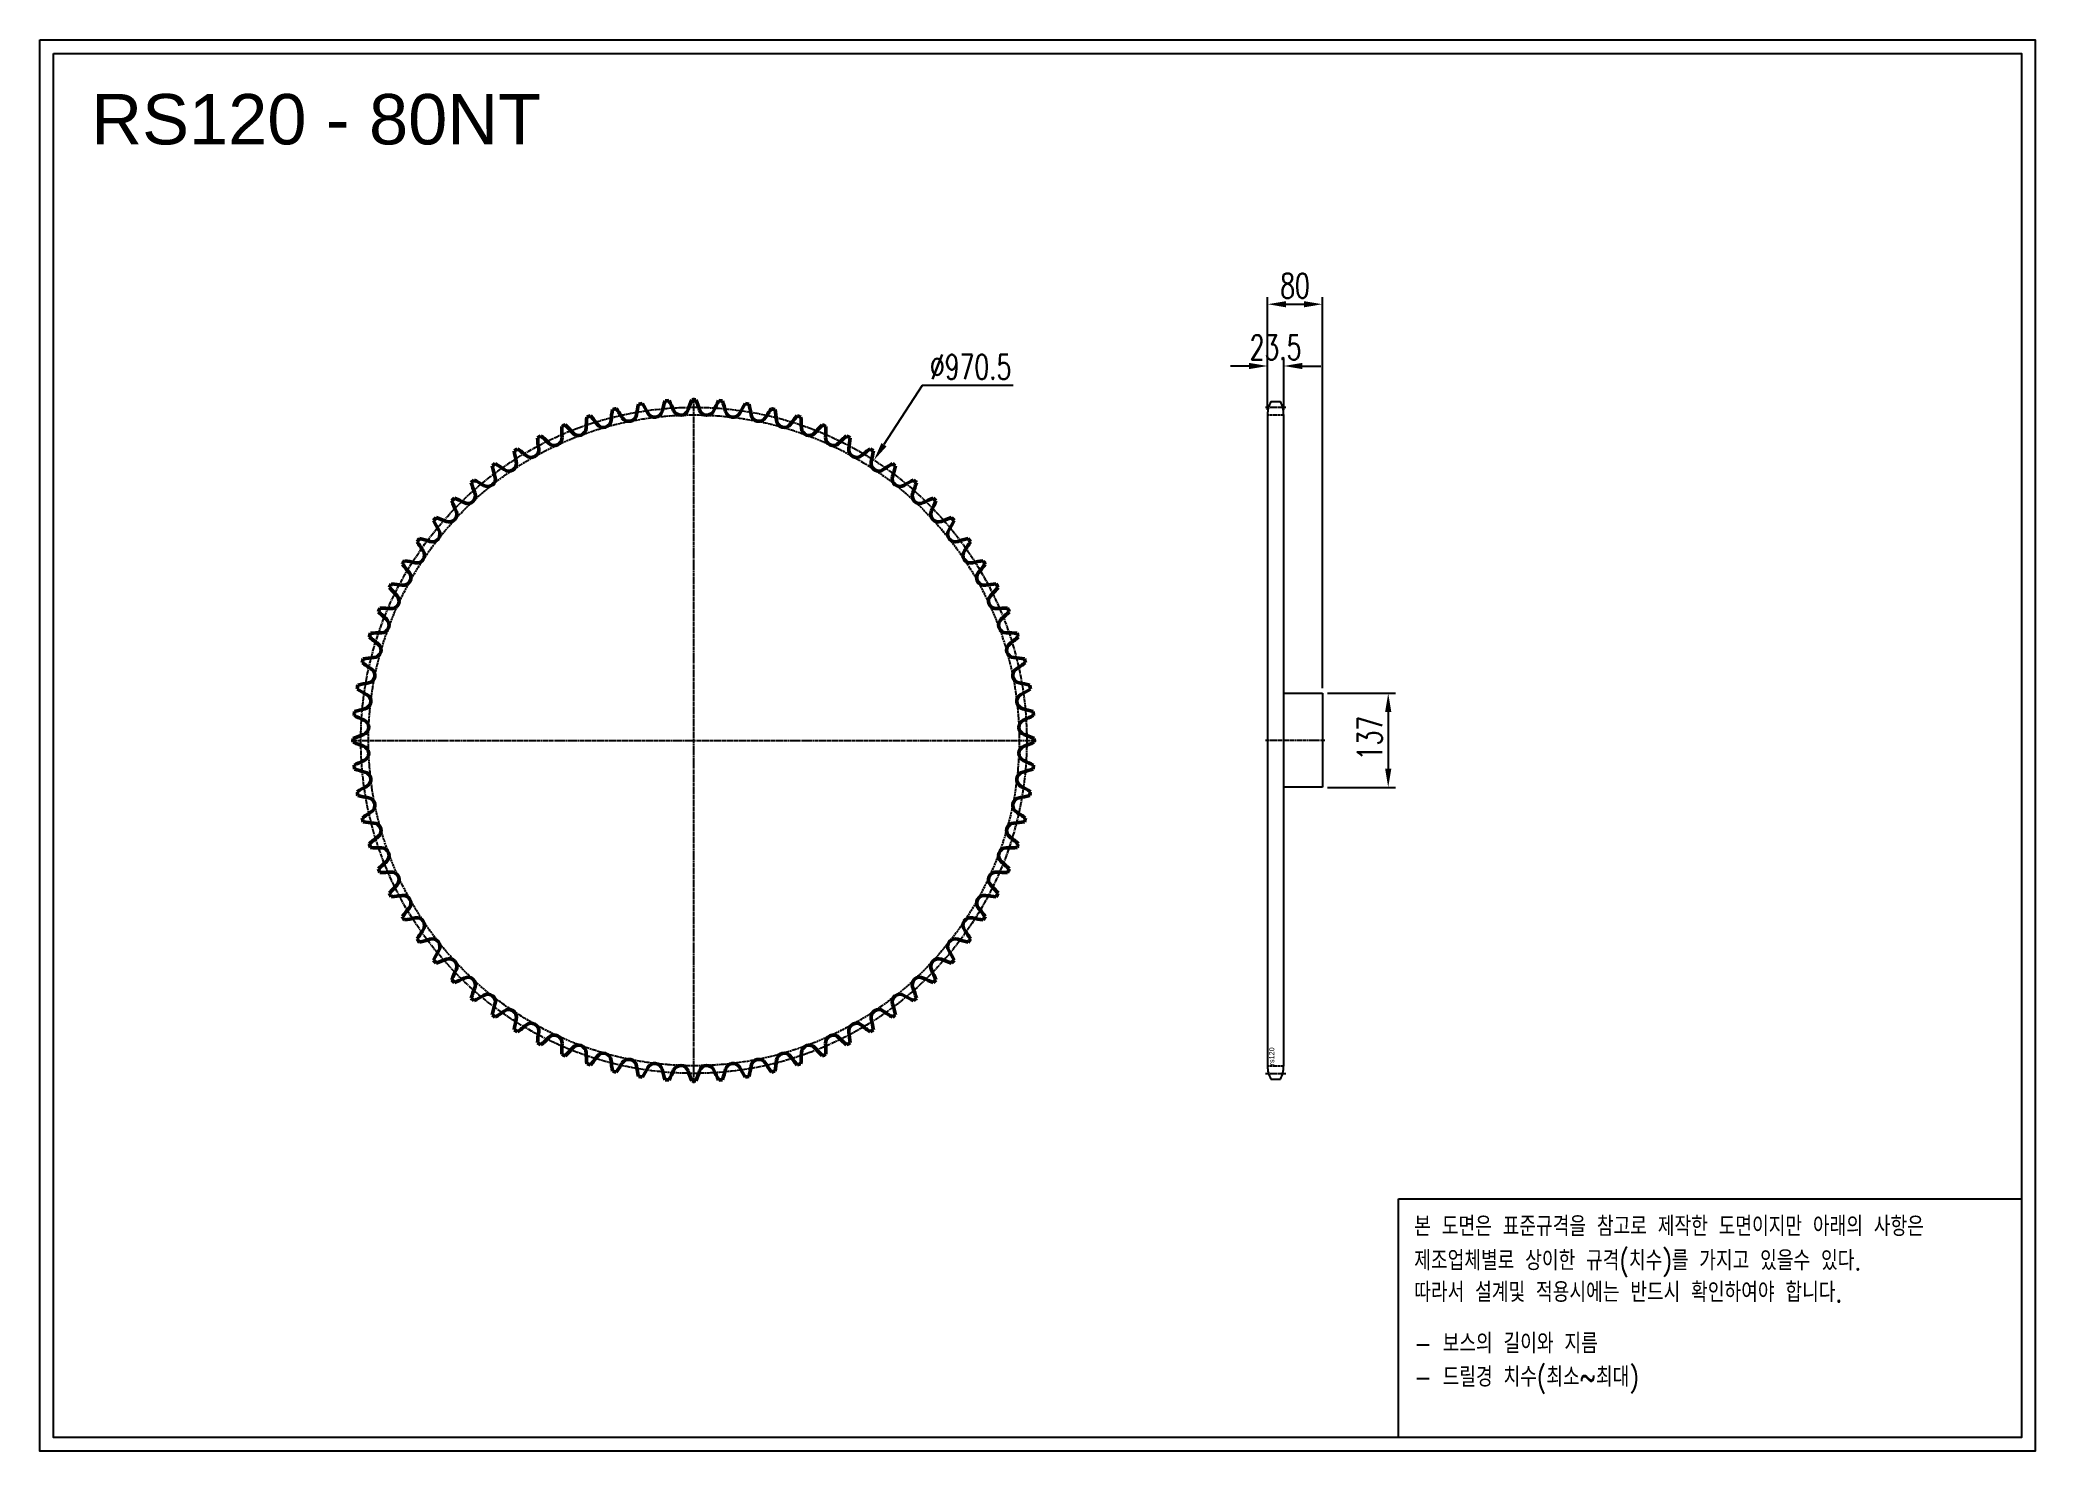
# Model space of a CAD drawing. Header units: millimetres. Extents: x -69192 to -66284, y 50864 to 52921.
import ezdxf

# ---------------------------------------------------------------- set-up
doc = ezdxf.new("R2010")
doc.units = ezdxf.units.MM
for name, pattern in [('AM_ISO02W050', [7.5, 6, -1.5]), ('AM_ISO02W050x2', [3.75, 3, -0.75]), ('AM_ISO08W050', [18, 12, -1.5, 3, -1.5]), ('AM_ISO08W050x2', [9, 6, -0.75, 1.5, -0.75])]:
    doc.linetypes.add(name, pattern=pattern)
for name, color, linetype, lineweight in [('AM_0N', 7, 'Continuous', 50), ('AM_3N', 6, 'AM_ISO02W050', 25), ('AM_7', 4, 'AM_ISO08W050', 25), ('AM_7N', 4, 'AM_ISO08W050', 25)]:
    doc.layers.add(name, color=color, linetype=linetype, lineweight=lineweight)
doc.layers.add('S-DIM', color=7, linetype='Continuous')
doc.styles.add('HAN', font='ROMANS.shx', dxfattribs={"width": 0.7, "bigfont": 'whgtxt.shx'})
doc.styles.add('HSG', font='SIMPLEX.shx', dxfattribs={"width": 0.7, "bigfont": 'HSG.shx'})
doc.styles.get("Standard").update_dxf_attribs({"font": 'arial.ttf'})
doc.dimstyles.new('APP50', dxfattribs={"dimscale": 15, "dimtxt": 2.4, "dimasz": 1.8, "dimexe": 0.7, "dimexo": 0.5, "dimgap": 0.6, "dimtad": 1, "dimtoh": 1, "dimdec": 1, "dimrnd": 0.01, "dimzin": 9, "dimdsep": 46, "dimtxsty": 'HSG', "dimcen": 0, "dimclrd": 1, "dimclre": 1, "dimclrt": 256, "dimazin": 2, "dimtp": 1, "dimtm": 1, "dimtfac": 0.5, "dimtdec": 1, "dimtofl": 0, "dimtmove": 0, "dimatfit": 3, "dimfxl": 0, "dimtvp": 1, "dimtolj": 2, "dimlwd": -1, "dimlwe": -1, "dimarcsym": 0})

# ---------------------------------------------------------------- blocks, each defined once
blk = doc.blocks.new('*D1')
at = {"layer": 'Defpoints', "color": 0, "transparency": 16777216}
for p in [(-67323.1, 51968.5), (-67323.1, 51831.5), (-67227.2, 51831.5)]:
    blk.add_point(p, dxfattribs=at)
at = {"layer": 'S-DIM', "color": 1, "transparency": 16777216}
for p, q in [((-67315.6, 51968.5), (-67216.7, 51968.5)), ((-67227.2, 51941.5), (-67227.2, 51858.5)), ((-67315.6, 51831.5), (-67216.7, 51831.5))]:
    blk.add_line(p, q, dxfattribs=at)
for points in [[(-67231.7, 51941.5), (-67222.7, 51941.5), (-67227.2, 51968.5)], [(-67231.7, 51858.5), (-67222.7, 51858.5), (-67227.2, 51831.5)]]:
    blk.add_solid(points, dxfattribs=at)
at = {"layer": 'S-DIM', "transparency": 16777216, "insert": (-67254.2, 51903.3), "char_height": 36, "attachment_point": 5, "rotation": 90, "style": 'HSG'}
blk.add_mtext('\\A2;137', dxfattribs=at)
blk = doc.blocks.new('*D2')
at = {"layer": 'Defpoints', "color": 0, "transparency": 16777216}
for p in [(-67379.6, 52445.4), (-67403.1, 52374.1), (-67379.6, 52374.1)]:
    blk.add_point(p, dxfattribs=at)
at = {"layer": 'S-DIM', "color": 1, "transparency": 16777216}
for p, q in [((-67430.1, 52445.4), (-67457.1, 52445.4)), ((-67403.1, 52381.6), (-67403.1, 52455.9)), ((-67379.6, 52381.6), (-67379.6, 52455.9)), ((-67352.6, 52445.4), (-67325.6, 52445.4))]:
    blk.add_line(p, q, dxfattribs=at)
for points in [[(-67430.1, 52449.9), (-67430.1, 52440.9), (-67403.1, 52445.4)], [(-67352.6, 52449.9), (-67352.6, 52440.9), (-67379.6, 52445.4)]]:
    blk.add_solid(points, dxfattribs=at)
at = {"layer": 'S-DIM', "transparency": 16777216, "insert": (-67391.4, 52472.4), "char_height": 36, "attachment_point": 5, "style": 'HSG'}
blk.add_mtext('\\A2;23.5', dxfattribs=at)
blk = doc.blocks.new('*D3')
at = {"layer": 'Defpoints', "color": 0, "transparency": 16777216}
for p in [(-67323.1, 52535.4), (-67403.1, 52374.1), (-67323.1, 51968.5)]:
    blk.add_point(p, dxfattribs=at)
at = {"layer": 'S-DIM', "color": 1, "transparency": 16777216}
for p, q in [((-67403.1, 52381.6), (-67403.1, 52545.9)), ((-67323.1, 51976), (-67323.1, 52545.9)), ((-67376.1, 52535.4), (-67350.1, 52535.4))]:
    blk.add_line(p, q, dxfattribs=at)
for points in [[(-67376.1, 52539.9), (-67376.1, 52530.9), (-67403.1, 52535.4)], [(-67350.1, 52539.9), (-67350.1, 52530.9), (-67323.1, 52535.4)]]:
    blk.add_solid(points, dxfattribs=at)
at = {"layer": 'S-DIM', "transparency": 16777216, "insert": (-67363.1, 52562.4), "char_height": 36, "attachment_point": 5, "style": 'HSG'}
blk.add_mtext('\\A2;80', dxfattribs=at)
blk = doc.blocks.new('notice1')
at = {"color": 4}
blk.add_lwpolyline([(-22142.12, 1735.9), (-22053.8, 1735.9), (-22053.8, 1702.07), (-22142.12, 1702.07)], close=True, dxfattribs=at)
at = {"color": 4, "style": 'HAN', "width": 0.8}
for s, p in [('본 도면은 표준규격을 참고로 제작한 도면이지만 아래의 사항은', (-22139.9, 1730.62)), ('제조업체별로 상이한 규격(치수)를 가지고 있을수 있다.', (-22139.9, 1725.78)), ('따라서 설계및 적용시에는 반드시 확인하여야 합니다.', (-22139.9, 1721.28)), ('- 보스의 길이와 지름', (-22139.9, 1714.03)), ('- 드릴경 치수(최소~최대)', (-22139.9, 1709.27))]:
    blk.add_text(s, height=2.7949, dxfattribs=at).set_placement(p)
blk = doc.blocks.new('*D5')
at = {"layer": 'Defpoints', "color": 0, "transparency": 16777216}
for p in [(-67976.8, 52308.1), (-68501.8, 51491.9)]:
    blk.add_point(p, dxfattribs=at)
at = {"layer": 'S-DIM', "color": 1, "linetype": 'ByBlock', "transparency": 16777216}
for p, q in [((-67906.6, 52417.1), (-67962.2, 52330.8)), ((-67774, 52417.1), (-67906.6, 52417.1))]:
    blk.add_line(p, q, dxfattribs=at)
at = {"layer": 'S-DIM', "color": 1, "transparency": 16777216}
blk.add_solid([(-67965.9, 52333.2), (-67958.4, 52328.3), (-67976.8, 52308.1)], dxfattribs=at)
at = {"layer": 'S-DIM', "transparency": 16777216, "insert": (-67835.8, 52444.1), "char_height": 36, "attachment_point": 5, "style": 'HSG'}
blk.add_mtext('\\A2;∅970.5', dxfattribs=at)

msp = doc.modelspace()

# ---------------------------------------------------------------- linework, layer by layer
for p, q in [((-67403.15, 52374.62), (-67403.15, 51425.34)), ((-67398.42, 52393.62), (-67384.38, 52393.62)), ((-67379.65, 52374.62), (-67379.65, 51425.34)), ((-67379.65, 51968.54), (-67323.15, 51968.54)), ((-67323.15, 51968.54), (-67323.15, 51831.54)), ((-67323.15, 51831.54), (-67379.65, 51831.54)), ((-67398.42, 51406.34), (-67384.38, 51406.34))]:
    msp.add_line(p, q)
for points in [[(-69192.33, 52920.51), (-66284.46, 52920.51), (-66284.46, 50864.44), (-69192.33, 50864.44)], [(-69172.74, 52900.92), (-66304.04, 52900.92), (-66304.04, 50884.02), (-69172.74, 50884.02)]]:
    msp.add_lwpolyline(points, close=True)
for centre, start, end in [((-67362.65, 52374.62), 152.02179, 180), ((-67420.15, 52374.62), 0, 27.97821), ((-67362.65, 51425.34), 180, 207.97821), ((-67420.15, 51425.34), 332.02179, 0)]:
    msp.add_arc(centre, 40.5, start, end)
at = {"layer": 'AM_0N'}
for centre, radius, start, end in [((-68177.31, 52354.07), 218.74, 175.54041, 179.6875), ((-68239.29, 51899.98), 496.28, 107.66719, 108.33281), ((-68556.34, 52230.91), 218.74, 36.3125, 40.45959), ((-68141.87, 52347.81), 218.74, 171.04041, 175.1875), ((-68239.29, 51899.98), 496.28, 103.16719, 103.83281), ((-68529.4, 52254.77), 218.74, 31.8125, 35.95959), ((-68333.98, 52376), 11.23, 211.8125, 350.6875), ((-68107.04, 52338.78), 218.74, 166.54041, 170.6875), ((-68239.29, 51899.98), 496.28, 98.66719, 99.33281), ((-68500.67, 52276.44), 218.74, 27.3125, 31.45959), ((-68296.34, 52381.96), 11.23, 207.3125, 346.1875), ((-68073.02, 52327.05), 218.74, 162.04041, 166.1875), ((-68239.29, 51899.98), 496.28, 94.16719, 94.83281), ((-68470.33, 52295.78), 218.74, 22.8125, 26.95959), ((-68258.35, 52384.95), 11.23, 202.8125, 341.6875), ((-68040.02, 52312.69), 218.74, 157.54041, 161.6875), ((-68239.29, 51899.98), 496.28, 89.66719, 90.33281), ((-68438.56, 52312.69), 218.74, 18.3125, 22.45959), ((-68220.24, 52384.95), 11.23, 198.3125, 337.1875), ((-68008.26, 52295.78), 218.74, 153.04041, 157.1875), ((-68239.29, 51899.98), 496.28, 85.16719, 85.83281), ((-68405.56, 52327.05), 218.74, 13.8125, 17.95959), ((-68182.25, 52381.96), 11.23, 193.8125, 332.6875), ((-67977.91, 52276.44), 218.74, 148.54041, 152.6875), ((-68239.29, 51899.98), 496.28, 80.66719, 81.33281), ((-68371.54, 52338.78), 218.74, 9.3125, 13.45959), ((-68144.61, 52376), 11.23, 189.3125, 328.1875), ((-67949.18, 52254.77), 218.74, 144.04041, 148.1875), ((-68239.29, 51899.98), 496.28, 76.16719, 76.83281), ((-68336.71, 52347.81), 218.74, 4.8125, 8.95959), ((-67922.24, 52230.91), 218.74, 139.54041, 143.6875), ((-68239.29, 51899.98), 496.28, 71.66719, 72.33281), ((-68301.27, 52354.07), 218.74, 0.3125, 4.45959), ((-68239.29, 51899.98), 496.28, 116.66719, 117.33281), ((-68604.21, 52177.24), 218.74, 45.3125, 49.45959), ((-68239.29, 51899.98), 496.28, 112.16719, 112.83281), ((-68213.13, 52357.53), 218.74, 180.04041, 184.1875), ((-68581.33, 52205.02), 218.74, 40.8125, 44.95959), ((-68407.28, 52355.32), 11.23, 220.8125, 359.6875), ((-68371.03, 52367.1), 11.23, 216.3125, 355.1875), ((-68107.55, 52367.1), 11.23, 184.8125, 323.6875), ((-68071.31, 52355.32), 11.23, 180.3125, 319.1875), ((-67897.25, 52205.02), 218.74, 135.04041, 139.1875), ((-68239.29, 51899.98), 496.28, 67.16719, 67.83281), ((-68265.45, 52357.53), 218.74, 355.8125, 359.95959), ((-67874.37, 52177.24), 218.74, 130.54041, 134.6875), ((-68239.29, 51899.98), 496.28, 62.66719, 63.33281), ((-68239.29, 51899.98), 496.28, 121.16719, 121.83281), ((-68285.03, 52355.99), 218.74, 189.04041, 193.1875), ((-68624.84, 52147.76), 218.74, 49.8125, 53.95959), ((-68476.44, 52323.44), 11.23, 229.8125, 8.6875), ((-68249.11, 52358.17), 218.74, 184.54041, 188.6875), ((-68442.48, 52340.74), 11.23, 225.3125, 4.1875), ((-68036.1, 52340.74), 11.23, 175.8125, 314.6875), ((-68002.14, 52323.44), 11.23, 171.3125, 310.1875), ((-68229.47, 52358.17), 218.74, 351.3125, 355.45959), ((-67853.75, 52147.76), 218.74, 126.04041, 130.1875), ((-68239.29, 51899.98), 496.28, 58.16719, 58.83281), ((-68193.55, 52355.99), 218.74, 346.8125, 350.95959), ((-68539.76, 52281.13), 11.23, 238.8125, 17.6875), ((-68239.29, 51899.98), 496.28, 125.66719, 126.33281), ((-68320.66, 52351), 218.74, 193.54041, 197.6875), ((-68643.09, 52116.74), 218.74, 54.3125, 58.45959), ((-68508.93, 52303.53), 11.23, 234.3125, 13.1875), ((-67969.65, 52303.53), 11.23, 166.8125, 305.6875), ((-67835.49, 52116.74), 218.74, 121.54041, 125.6875), ((-67938.82, 52281.13), 11.23, 162.3125, 301.1875), ((-68239.29, 51899.98), 496.28, 53.66719, 54.33281), ((-68157.92, 52351), 218.74, 342.3125, 346.45959), ((-68568.74, 52256.38), 11.23, 243.3125, 22.1875), ((-68239.29, 51899.98), 496.28, 130.16719, 130.83281), ((-68355.8, 52343.22), 218.74, 198.04041, 202.1875), ((-68658.85, 52084.39), 218.74, 58.8125, 62.95959), ((-67819.73, 52084.39), 218.74, 117.04041, 121.1875), ((-67909.84, 52256.38), 11.23, 157.8125, 296.6875), ((-68122.78, 52343.22), 218.74, 337.8125, 341.95959), ((-68239.29, 51899.98), 496.28, 49.16719, 49.83281), ((-68595.69, 52229.43), 11.23, 247.8125, 26.6875), ((-68239.29, 51899.98), 496.28, 134.66719, 135.33281), ((-68390.22, 52332.71), 218.74, 202.54041, 206.6875), ((-68672.02, 52050.91), 218.74, 63.3125, 67.45959), ((-67806.56, 52050.91), 218.74, 112.54041, 116.6875), ((-67882.89, 52229.43), 11.23, 153.3125, 292.1875), ((-68088.37, 52332.71), 218.74, 333.3125, 337.45959), ((-68239.29, 51899.98), 496.28, 44.66719, 45.33281), ((-68620.44, 52200.45), 11.23, 252.3125, 31.1875), ((-68239.29, 51899.98), 496.28, 139.16719, 139.83281), ((-68423.7, 52319.54), 218.74, 207.04041, 211.1875), ((-68682.53, 52016.49), 218.74, 67.8125, 71.95959), ((-67796.05, 52016.49), 218.74, 108.04041, 112.1875), ((-67858.14, 52200.45), 11.23, 148.8125, 287.6875), ((-68054.88, 52319.54), 218.74, 328.8125, 332.95959), ((-68239.29, 51899.98), 496.28, 40.16719, 40.83281), ((-68642.84, 52169.62), 11.23, 256.8125, 35.6875), ((-68239.29, 51899.98), 496.28, 143.66719, 144.33281), ((-68456.05, 52303.78), 218.74, 211.54041, 215.6875), ((-68690.31, 51981.35), 218.74, 72.3125, 76.45959), ((-67788.27, 51981.35), 218.74, 103.54041, 107.6875), ((-67835.75, 52169.62), 11.23, 144.3125, 283.1875), ((-68022.53, 52303.78), 218.74, 324.3125, 328.45959), ((-68239.29, 51899.98), 496.28, 35.66719, 36.33281), ((-68662.75, 52137.13), 11.23, 261.3125, 40.1875), ((-68239.29, 51899.98), 496.28, 148.16719, 148.83281), ((-68487.07, 52285.53), 218.74, 216.04041, 220.1875), ((-68695.3, 51945.72), 218.74, 76.8125, 80.95959), ((-67783.28, 51945.72), 218.74, 99.04041, 103.1875), ((-67815.83, 52137.13), 11.23, 139.8125, 278.6875), ((-67991.52, 52285.53), 218.74, 319.8125, 323.95959), ((-68239.29, 51899.98), 496.28, 31.16719, 31.83281), ((-68239.29, 51899.98), 496.28, 152.66719, 153.33281), ((-68516.55, 52264.9), 218.74, 220.54041, 224.6875), ((-68680.05, 52103.17), 11.23, 265.8125, 44.6875), ((-68697.48, 51909.8), 218.74, 81.3125, 85.45959), ((-67781.1, 51909.8), 218.74, 94.54041, 98.6875), ((-67798.53, 52103.17), 11.23, 135.3125, 274.1875), ((-67962.03, 52264.9), 218.74, 315.3125, 319.45959), ((-68239.29, 51899.98), 496.28, 26.66719, 27.33281), ((-68239.29, 51899.98), 496.28, 157.16719, 157.83281), ((-68544.33, 52242.02), 218.74, 225.04041, 229.1875), ((-68696.84, 51873.82), 218.74, 85.8125, 89.95959), ((-67781.74, 51873.82), 218.74, 90.04041, 94.1875), ((-67934.25, 52242.02), 218.74, 310.8125, 314.95959), ((-68239.29, 51899.98), 496.28, 22.16719, 22.83281), ((-68239.29, 51899.98), 496.28, 161.66719, 162.33281), ((-68693.38, 51838), 218.74, 90.3125, 94.45959), ((-68694.63, 52067.97), 11.23, 270.3125, 49.1875), ((-67783.95, 52067.97), 11.23, 130.8125, 269.6875), ((-67785.2, 51838), 218.74, 85.54041, 89.6875), ((-68239.29, 51899.98), 496.28, 17.66719, 18.33281), ((-68570.22, 52217.03), 218.74, 229.54041, 233.6875), ((-68706.41, 52031.72), 11.23, 274.8125, 53.6875), ((-67772.17, 52031.72), 11.23, 126.3125, 265.1875), ((-67908.36, 52217.03), 218.74, 306.3125, 310.45959), ((-68239.29, 51899.98), 496.28, 166.16719, 166.83281), ((-68594.08, 52190.09), 218.74, 234.04041, 238.1875), ((-68687.12, 51802.56), 218.74, 94.8125, 98.95959), ((-68715.31, 51994.67), 11.23, 279.3125, 58.1875), ((-67763.28, 51994.67), 11.23, 121.8125, 260.6875), ((-67791.47, 51802.56), 218.74, 81.04041, 85.1875), ((-67884.5, 52190.09), 218.74, 301.8125, 305.95959), ((-68239.29, 51899.98), 496.28, 13.16719, 13.83281), ((-68239.29, 51899.98), 496.28, 170.66719, 171.33281), ((-68615.75, 52161.36), 218.74, 238.54041, 242.6875), ((-68678.09, 51767.73), 218.74, 99.3125, 103.45959), ((-68721.27, 51957.03), 11.23, 283.8125, 62.6875), ((-67757.31, 51957.03), 11.23, 117.3125, 256.1875), ((-67800.49, 51767.73), 218.74, 76.54041, 80.6875), ((-67862.83, 52161.36), 218.74, 297.3125, 301.45959), ((-68239.29, 51899.98), 496.28, 8.66719, 9.33281), ((-68239.29, 51899.98), 496.28, 175.16719, 175.83281), ((-68635.09, 52131.02), 218.74, 243.04041, 247.1875), ((-68666.36, 51733.71), 218.74, 103.8125, 107.95959), ((-67812.22, 51733.71), 218.74, 72.04041, 76.1875), ((-67843.49, 52131.02), 218.74, 292.8125, 296.95959), ((-68239.29, 51899.98), 496.28, 4.16719, 4.83281), ((-68652, 51700.71), 218.74, 108.3125, 112.45959), ((-68724.26, 51919.04), 11.23, 288.3125, 67.1875), ((-67754.32, 51919.04), 11.23, 112.8125, 251.6875), ((-67826.58, 51700.71), 218.74, 67.54041, 71.6875), ((-68239.29, 51899.98), 496.28, 179.66719, 180.33281), ((-68652, 52099.25), 218.74, 247.54041, 251.6875), ((-68724.26, 51880.93), 11.23, 292.8125, 71.6875), ((-67754.32, 51880.93), 11.23, 108.3125, 247.1875), ((-67826.58, 52099.25), 218.74, 288.3125, 292.45959), ((-68239.29, 51899.98), 496.28, 359.66719, 0.33281), ((-68635.09, 51668.95), 218.74, 112.8125, 116.95959), ((-68239.29, 51899.98), 496.28, 184.16719, 184.83281), ((-68666.36, 52066.25), 218.74, 252.04041, 256.1875), ((-68721.27, 51842.94), 11.23, 297.3125, 76.1875), ((-67757.31, 51842.94), 11.23, 103.8125, 242.6875), ((-67812.22, 52066.25), 218.74, 283.8125, 287.95959), ((-67843.49, 51668.95), 218.74, 63.04041, 67.1875), ((-68239.29, 51899.98), 496.28, 355.16719, 355.83281), ((-68615.75, 51638.6), 218.74, 117.3125, 121.45959), ((-68239.29, 51899.98), 496.28, 188.66719, 189.33281), ((-68678.09, 52032.23), 218.74, 256.54041, 260.6875), ((-67800.49, 52032.23), 218.74, 279.3125, 283.45959), ((-67862.83, 51638.6), 218.74, 58.54041, 62.6875), ((-68239.29, 51899.98), 496.28, 350.66719, 351.33281), ((-68594.08, 51609.87), 218.74, 121.8125, 125.95959), ((-68715.31, 51805.3), 11.23, 301.8125, 80.6875), ((-67763.28, 51805.3), 11.23, 99.3125, 238.1875), ((-67884.5, 51609.87), 218.74, 54.04041, 58.1875), ((-68239.29, 51899.98), 496.28, 193.16719, 193.83281), ((-68687.12, 51997.4), 218.74, 261.04041, 265.1875), ((-68706.41, 51768.24), 11.23, 306.3125, 85.1875), ((-67772.17, 51768.24), 11.23, 94.8125, 233.6875), ((-67791.47, 51997.4), 218.74, 274.8125, 278.95959), ((-68239.29, 51899.98), 496.28, 346.16719, 346.83281), ((-68570.22, 51582.93), 218.74, 126.3125, 130.45959), ((-68239.29, 51899.98), 496.28, 197.66719, 198.33281), ((-68693.38, 51961.96), 218.74, 265.54041, 269.6875), ((-68694.63, 51732), 11.23, 310.8125, 89.6875), ((-67783.95, 51732), 11.23, 90.3125, 229.1875), ((-67785.2, 51961.96), 218.74, 270.3125, 274.45959), ((-67908.36, 51582.93), 218.74, 49.54041, 53.6875), ((-68239.29, 51899.98), 496.28, 341.66719, 342.33281), ((-68544.33, 51557.94), 218.74, 130.8125, 134.95959), ((-68239.29, 51899.98), 496.28, 202.16719, 202.83281), ((-68696.84, 51926.14), 218.74, 270.04041, 274.1875), ((-68680.05, 51696.79), 11.23, 315.3125, 94.1875), ((-67798.53, 51696.79), 11.23, 85.8125, 224.6875), ((-67781.74, 51926.14), 218.74, 265.8125, 269.95959), ((-67934.25, 51557.94), 218.74, 45.04041, 49.1875), ((-68239.29, 51899.98), 496.28, 337.16719, 337.83281), ((-68516.55, 51535.06), 218.74, 135.3125, 139.45959), ((-68239.29, 51899.98), 496.28, 206.66719, 207.33281), ((-68697.48, 51890.16), 218.74, 274.54041, 278.6875), ((-68662.75, 51662.83), 11.23, 319.8125, 98.6875), ((-67815.83, 51662.83), 11.23, 81.3125, 220.1875), ((-67781.1, 51890.16), 218.74, 261.3125, 265.45959), ((-67962.03, 51535.06), 218.74, 40.54041, 44.6875), ((-68239.29, 51899.98), 496.28, 332.66719, 333.33281), ((-68487.07, 51514.44), 218.74, 139.8125, 143.95959), ((-67991.52, 51514.44), 218.74, 36.04041, 40.1875), ((-68239.29, 51899.98), 496.28, 211.16719, 211.83281), ((-68695.3, 51854.25), 218.74, 279.04041, 283.1875), ((-68642.84, 51630.34), 11.23, 324.3125, 103.1875), ((-68456.05, 51496.18), 218.74, 144.3125, 148.45959), ((-67835.75, 51630.34), 11.23, 76.8125, 215.6875), ((-68022.53, 51496.18), 218.74, 31.54041, 35.6875), ((-67783.28, 51854.25), 218.74, 256.8125, 260.95959), ((-68239.29, 51899.98), 496.28, 328.16719, 328.83281), ((-68239.29, 51899.98), 496.28, 215.66719, 216.33281), ((-68690.31, 51818.61), 218.74, 283.54041, 287.6875), ((-68620.44, 51599.51), 11.23, 328.8125, 107.6875), ((-68423.7, 51480.42), 218.74, 148.8125, 152.95959), ((-67858.14, 51599.51), 11.23, 72.3125, 211.1875), ((-68054.88, 51480.42), 218.74, 27.04041, 31.1875), ((-67788.27, 51818.61), 218.74, 252.3125, 256.45959), ((-68239.29, 51899.98), 496.28, 323.66719, 324.33281), ((-68239.29, 51899.98), 496.28, 220.16719, 220.83281), ((-68682.53, 51783.47), 218.74, 288.04041, 292.1875), ((-68595.69, 51570.53), 11.23, 333.3125, 112.1875), ((-68390.22, 51467.25), 218.74, 153.3125, 157.45959), ((-67882.89, 51570.53), 11.23, 67.8125, 206.6875), ((-68088.37, 51467.25), 218.74, 22.54041, 26.6875), ((-67796.05, 51783.47), 218.74, 247.8125, 251.95959), ((-68239.29, 51899.98), 496.28, 319.16719, 319.83281), ((-68239.29, 51899.98), 496.28, 224.66719, 225.33281), ((-68672.02, 51749.06), 218.74, 292.54041, 296.6875), ((-68568.74, 51543.58), 11.23, 337.8125, 116.6875), ((-68355.8, 51456.74), 218.74, 157.8125, 161.95959), ((-68658.85, 51715.57), 218.74, 297.04041, 301.1875), ((-68539.76, 51518.84), 11.23, 342.3125, 121.1875), ((-67938.82, 51518.84), 11.23, 58.8125, 197.6875), ((-67819.73, 51715.57), 218.74, 238.8125, 242.95959), ((-67909.84, 51543.58), 11.23, 63.3125, 202.1875), ((-68122.78, 51456.74), 218.74, 18.04041, 22.1875), ((-67806.56, 51749.06), 218.74, 243.3125, 247.45959), ((-68239.29, 51899.98), 496.28, 314.66719, 315.33281), ((-68239.29, 51899.98), 496.28, 229.16719, 229.83281), ((-68320.66, 51448.96), 218.74, 162.3125, 166.45959), ((-68239.29, 51899.98), 496.28, 233.66719, 234.33281), ((-68643.09, 51683.22), 218.74, 301.54041, 305.6875), ((-68508.93, 51496.44), 11.23, 346.8125, 125.6875), ((-67969.65, 51496.44), 11.23, 54.3125, 193.1875), ((-67835.49, 51683.22), 218.74, 234.3125, 238.45959), ((-68239.29, 51899.98), 496.28, 305.66719, 306.33281), ((-68157.92, 51448.96), 218.74, 13.54041, 17.6875), ((-68239.29, 51899.98), 496.28, 310.16719, 310.83281), ((-68285.03, 51443.97), 218.74, 166.8125, 170.95959), ((-68239.29, 51899.98), 496.28, 238.16719, 238.83281), ((-68624.84, 51652.21), 218.74, 306.04041, 310.1875), ((-68476.44, 51476.52), 11.23, 351.3125, 130.1875), ((-68249.11, 51441.79), 218.74, 171.3125, 175.45959), ((-68442.48, 51459.22), 11.23, 355.8125, 134.6875), ((-68036.1, 51459.22), 11.23, 45.3125, 184.1875), ((-68002.14, 51476.52), 11.23, 49.8125, 188.6875), ((-68229.47, 51441.79), 218.74, 4.54041, 8.6875), ((-67853.75, 51652.21), 218.74, 229.8125, 233.95959), ((-68239.29, 51899.98), 496.28, 301.16719, 301.83281), ((-68193.55, 51443.97), 218.74, 9.04041, 13.1875), ((-68239.29, 51899.98), 496.28, 242.66719, 243.33281), ((-68604.21, 51622.72), 218.74, 310.54041, 314.6875), ((-68213.13, 51442.43), 218.74, 175.8125, 179.95959), ((-68239.29, 51899.98), 496.28, 247.16719, 247.83281), ((-68581.33, 51594.94), 218.74, 315.04041, 319.1875), ((-68407.28, 51444.64), 11.23, 0.3125, 139.1875), ((-68177.31, 51445.89), 218.74, 180.3125, 184.45959), ((-68371.03, 51432.86), 11.23, 4.8125, 143.6875), ((-68107.55, 51432.86), 11.23, 36.3125, 175.1875), ((-68301.27, 51445.89), 218.74, 355.54041, 359.6875), ((-68071.31, 51444.64), 11.23, 40.8125, 179.6875), ((-67897.25, 51594.94), 218.74, 220.8125, 224.95959), ((-68239.29, 51899.98), 496.28, 292.16719, 292.83281), ((-68265.45, 51442.43), 218.74, 0.04041, 4.1875), ((-67874.37, 51622.72), 218.74, 225.3125, 229.45959), ((-68239.29, 51899.98), 496.28, 296.66719, 297.33281), ((-68239.29, 51899.98), 496.28, 251.66719, 252.33281), ((-68556.34, 51569.05), 218.74, 319.54041, 323.6875), ((-68141.87, 51452.16), 218.74, 184.8125, 188.95959), ((-68239.29, 51899.98), 496.28, 256.16719, 256.83281), ((-68529.4, 51545.19), 218.74, 324.04041, 328.1875), ((-68333.98, 51423.97), 11.23, 9.3125, 148.1875), ((-68107.04, 51461.18), 218.74, 189.3125, 193.45959), ((-68500.67, 51523.52), 218.74, 328.54041, 332.6875), ((-68296.34, 51418), 11.23, 13.8125, 152.6875), ((-68073.02, 51472.91), 218.74, 193.8125, 197.95959), ((-68470.33, 51504.18), 218.74, 333.04041, 337.1875), ((-68258.35, 51415.01), 11.23, 18.3125, 157.1875), ((-68040.02, 51487.27), 218.74, 198.3125, 202.45959), ((-68438.56, 51487.27), 218.74, 337.54041, 341.6875), ((-68220.24, 51415.01), 11.23, 22.8125, 161.6875), ((-68008.26, 51504.18), 218.74, 202.8125, 206.95959), ((-68405.56, 51472.91), 218.74, 342.04041, 346.1875), ((-68182.25, 51418), 11.23, 27.3125, 166.1875), ((-67977.91, 51523.52), 218.74, 207.3125, 211.45959), ((-68371.54, 51461.18), 218.74, 346.54041, 350.6875), ((-68144.61, 51423.97), 11.23, 31.8125, 170.6875), ((-67949.18, 51545.19), 218.74, 211.8125, 215.95959), ((-68239.29, 51899.98), 496.28, 283.16719, 283.83281), ((-68336.71, 51452.16), 218.74, 351.04041, 355.1875), ((-67922.24, 51569.05), 218.74, 216.3125, 220.45959), ((-68239.29, 51899.98), 496.28, 287.66719, 288.33281), ((-68239.29, 51899.98), 496.28, 260.66719, 261.33281), ((-68239.29, 51899.98), 496.28, 265.16719, 265.83281), ((-68239.29, 51899.98), 496.28, 269.66719, 270.33281), ((-68239.29, 51899.98), 496.28, 274.16719, 274.83281), ((-68239.29, 51899.98), 496.28, 278.66719, 279.33281)]:
    msp.add_arc(centre, radius, start, end, dxfattribs=at)
at = {"layer": 'AM_3N', "linetype": 'AM_ISO02W050x2'}
for p, q in [((-67403.15, 52374.09), (-67379.65, 52374.09)), ((-67403.15, 51425.87), (-67379.65, 51425.87))]:
    msp.add_line(p, q, dxfattribs=at)
msp.add_circle((-68239.29, 51899.98), 474.11, dxfattribs=at)
at = {"layer": 'AM_7', "linetype": 'AM_ISO08W050x2'}
for p, q in [((-67406.15, 52385.21), (-67376.65, 52385.21)), ((-67406.15, 51900.04), (-67319.72, 51900.04)), ((-67406.15, 51414.75), (-67376.65, 51414.75))]:
    msp.add_line(p, q, dxfattribs=at)
msp.add_circle((-68239.29, 51899.98), 485.23, dxfattribs=at)
at = {"layer": 'AM_7N', "linetype": 'AM_ISO08W050x2'}
for p, q in [((-68239.29, 51400.7), (-68239.29, 52399.27)), ((-68738.58, 51899.98), (-67740.01, 51899.98))]:
    msp.add_line(p, q, dxfattribs=at)

# ---------------------------------------------------------------- block references
at = {"xscale": 10.2816190641073, "yscale": 10.2816190641073, "zscale": 10.2816190641073}
msp.add_blockref('notice1', (160444.7, 33384.01), dxfattribs=at)

# ---------------------------------------------------------------- texts
msp.add_text('RS120 - 80NT', height=73.431).set_placement((-69117.44, 52768.25))
msp.add_text('rs120', height=7.5, rotation=90).set_placement((-67393.3, 51426.45))

# ---------------------------------------------------------------- dimensions: what is measured, and where the dimension line sits
at = {"layer": 'S-DIM'}
dim = msp.add_linear_dim(base=(-67323.15, 52535.44), p1=(-67403.15, 52374.09), p2=(-67323.15, 51968.54), dimstyle='APP50', dxfattribs=at)
dim.commit()
dim.dimension.update_dxf_attribs({"geometry": '*D3', "text_midpoint": (-67363.15, 52562.44)})
dim = msp.add_linear_dim(base=(-67379.65, 52445.44), p1=(-67403.15, 52374.09), p2=(-67379.65, 52374.09), dimstyle='APP50', dxfattribs=at)
dim.commit()
dim.dimension.update_dxf_attribs({"geometry": '*D2', "text_midpoint": (-67391.4, 52445.44), "dimtype": 128})
dim = msp.add_diameter_dim_2p(p1=(-68501.82, 51491.9), p2=(-67976.76, 52308.06), dimstyle='APP50', override={"dimarcsym": 1}, dxfattribs=at)
dim.commit()
dim.dimension.update_dxf_attribs({"geometry": '*D5', "text_midpoint": (-67835.83, 52417.08), "dimtype": 131})
dim = msp.add_linear_dim(base=(-67227.25, 51831.54), p1=(-67323.15, 51968.54), p2=(-67323.15, 51831.54), angle=90, dimstyle='APP50', dxfattribs=at)
dim.commit()
dim.dimension.update_dxf_attribs({"geometry": '*D1', "text_midpoint": (-67227.25, 51903.26), "dimtype": 128})

doc.saveas('drawing.dxf')
